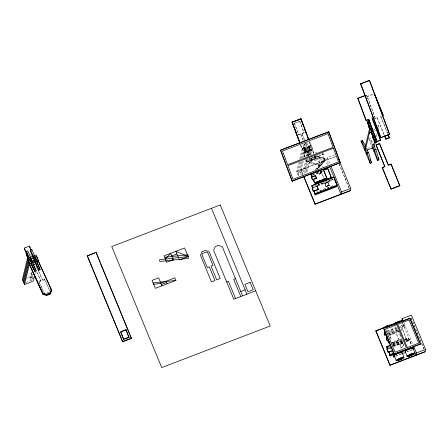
<?xml version="1.0" encoding="UTF-8"?>
<svg xmlns="http://www.w3.org/2000/svg" width="448" height="448" viewBox="0 0 448 448"><rect width="100%" height="100%" fill="white"/><g stroke="black" fill="none" stroke-linecap="round" stroke-linejoin="round"><path stroke-width="0.34" stroke-dasharray="2.24 1.68" d="M309.249 163.313L315.448 156.8L315.554 155.921L324.979 157.976L324.873 158.855L318.674 165.368L309.249 163.313L309.355 162.434L315.078 156.425M311.226 161.504L311.825 156.671M314.67 157.881L314.838 156.503M319.278 158.021L319.334 157.584M318.674 165.368L318.78 164.489L324.979 157.976M319.67 162.529L320.27 157.696M322.722 154.403L322.773 153.966M323.114 158.911L323.714 154.078M31.405 271.824L29.932 277.917L30.996 280.493L32.469 274.4M31.937 273.112L30.464 279.205L32.211 278.533L31.147 275.957L31.97 272.574M39.474 270.519L38.601 270.855L34.546 264.37L34.698 263.738M32.502 273.857L31.679 277.245L26.684 279.16M34.759 264.925L35.09 263.57M32.211 278.533L33.029 275.145M32.906 279.143L33.561 276.433M35.078 273.661L35.403 272.306M310.43 157.942L307.003 172.105L298.25 175.459L296.66 171.595L298.945 162.154M299.757 158.782L302.366 147.991L304.774 147.067L305.306 148.355L304.674 150.976L308.61 149.47L309.243 146.843L308.711 145.555L311.119 144.637L312.715 148.495L311.242 154.566M299.802 162.092L297.192 172.883L305.939 169.529L308.549 158.738M300.614 158.721L302.898 149.279L305.525 148.271L306.057 149.559L304.097 157.651M300.658 162.03L297.718 174.171L306.471 170.817L309.406 158.676M301.476 158.659L303.43 150.567L306.057 149.559M304.959 157.041L303.593 153.378L305.782 152.538L304.248 148.422L304.405 147.773L302.221 148.607L300.782 144.749M304.774 147.067L304.142 149.688L307.143 156.436M298.25 175.459L301.678 161.297M302.495 157.92L303.962 151.855L302.366 147.991M302.428 161.084L299.813 171.875L300.345 173.163L303.285 161.022M303.24 157.713L305.525 148.271M303.055 174.989L301.006 169.691L335.395 156.503M305.782 152.538L305.939 151.889L304.405 147.773M306.37 150.931L305.738 153.552L309.674 152.046L310.307 149.419L309.775 148.131L309.142 150.758L305.206 152.264L305.838 149.643L306.37 150.931L303.962 151.855M308.711 145.555L308.078 148.182L310.8 154.347M313.706 153.686L312.346 150.024L310.156 150.864L308.622 146.742L308.778 146.093L310.968 145.253L309.529 141.394M305.922 159.74L303.313 170.531L303.845 171.819L306.785 159.684M306.74 156.369L309.025 146.927L311.651 145.925L309.366 155.366M307.597 156.307L309.557 148.215L309.025 146.927M307.003 172.105L305.407 168.241L307.692 158.799M308.51 155.422L311.119 144.637M310.156 150.864L310.313 150.209L308.778 146.093M310.386 154.627L312.183 147.207L309.557 148.215M324.061 179.306L321.048 172.01L321.199 171.377L312.626 174.664M334.701 154.773L327.354 157.59L326.822 159.79L328.922 164.881M384.048 134.792L377.087 117.432L374.461 118.44M368.418 138.174L372.467 144.665L371.963 146.759L368.922 139.401M373.436 145.583L374.091 142.873M375.732 136.102L376.55 132.72M378.022 126.627L378.347 125.278L376.6 125.944M387.806 134.081L380.587 116.088L387.884 133.767M376.359 136.976L377.003 134.333M378.118 129.713L378.879 126.566L378.347 125.278M392.554 342.798L398.944 340.346L395.937 333.049L396.088 332.422L389.351 335.003M388.438 333.81L398.11 330.103L388.388 334.023M398.944 340.346L399.101 339.718L396.088 332.422M404.975 339.22L406.252 338.733L402.578 329.504L400.663 330.238M401.01 328.81L404.186 327.589L403.833 326.732L404.365 324.526L399.286 326.474M399.706 344.596L402.791 343.314L404.006 346.427L400.943 347.598L399.706 344.596L402.791 343.314M404.186 327.589L404.718 325.388L404.365 324.526M400.943 347.598L399.728 344.49M406.252 338.733L402.578 329.504M406.252 341.807L408.162 341.074L408.313 339.282L405.132 340.502M405.888 341.208L409.108 339.976L408.705 338.162L404.841 339.64M408.162 341.074L408.313 339.282M409.108 339.976L405.938 340.995M324.178 167.81L320.701 164.881L317.111 169.299M324.145 161.258L318.668 167.731L324.089 161.274L328.121 164.606M320.354 173.438C318.422 174.854 321.065 171.321 321.692 170.873M316.719 172.603L319.2 174.698L320.975 172.474M319.81 173.975L320.516 173.04M327.046 165.183L327.51 165.323M315.207 169.753L324.912 158.956L325.64 159.566L317.548 169.03M324.912 158.956L315.392 169.926M316.803 169.294L325.64 159.566M320.701 172.766L322.056 171.181M317.397 168.599L320.701 164.881M322.017 170.778L319.491 173.662M321.373 171.948L322.09 171.097M321.821 171.741L320.443 173.393M321.087 172.648L321.793 171.825M320.774 172.962L319.2 174.698M303.246 140.487L300.832 134.019L298.654 134.747L294.375 123.262L299.835 121.279L304.114 132.765L301.935 133.487L304.343 139.955M294.375 123.262L299.835 121.279M366.856 96.494L373.727 93.862M366.778 96.813L373.654 94.175M298.654 134.747L300.832 134.019M301.935 133.487L304.114 132.765M373.923 117.533L374.976 117.13L366.531 95.01L374.976 117.13M374.388 118.754L377.009 117.746M380.509 116.407L381.562 116.004M304.248 148.422L302.058 149.262L300.378 144.743M308.622 146.742L310.811 145.908L309.131 141.389M310.307 149.419L312.715 148.495M305.939 151.889L303.75 152.729L305.362 157.046M310.313 150.209L312.502 149.369L314.11 153.692M377.714 127.008L378.879 126.566M373.503 129.987L375.256 129.315M374.618 131.051L376.37 130.379M34.546 264.37L35.862 263.866M308.554 159.314L309.87 158.81M311.181 158.312L312.491 157.808M305.866 159.482L306.779 161.924L310.71 160.53L309.747 157.942M311.086 158.06L311.808 159.998L315.952 158.631L315.034 156.162M306.779 161.924L315.952 158.631M300.955 169.898L335.955 156.481M296.66 171.595L305.407 168.241M372.467 144.665L373.783 144.161L369.729 137.67L373.022 145.645M27.401 277.396L31.147 275.957M372.316 145.292L373.626 144.788M367.651 148.417L372.646 146.496M25.872 282.458L32.743 279.821M316.848 172.626L318.763 171.892M312.329 174.546L321.899 170.878M312.738 175.196L321.048 172.01M40.942 280.633L41.009 281.271L39.038 282.027L38.976 281.389L40.942 280.633L36.966 271.953M44.66 279.21L44.727 279.849L42.756 280.599L42.694 279.966L44.66 279.21L49.991 290.836M314.513 185.993L332.97 178.914M316.898 185.382L332.982 179.217M317.492 185.349L323.926 182.879M327.785 181.401L332.931 179.424M317.828 185.461L324.19 183.019M328.009 181.558L333.099 179.603L333.273 180.034L328.821 181.742M318.002 185.892L324.369 183.45M46.922 292.925L49.258 292.029M315.986 192.198L334.645 185.041M319.794 190.926L333.306 185.746M387.218 331.1L396.743 327.449M387.57 331.962L397.734 328.065M398.367 327.824L404.718 325.388M387.957 332.819L397.482 329.168M400.658 327.947L403.833 326.732M388.31 333.676L398.468 329.778M388.545 334.886L400.03 330.484M389.133 334.852L398.703 331.184M401.251 330.204L402.528 329.717M388.903 335.748L395.937 333.049M390.522 343.006L399.101 339.718M392.157 342.826L401.828 339.119M392.75 342.793L401.778 339.332M392.263 343.902L401.834 340.234M405.026 339.013L406.302 338.52M391.574 344.355L401.783 340.441M392.616 344.327L404.197 339.886M393.187 344.394L404.124 340.206M404.768 339.954L408.626 338.475L411.202 344.725M393.137 344.607L402.786 340.906M405.356 339.92L408.576 338.688M393.042 345.139L402.59 341.477M388.13 347.519L390.04 346.791M393.221 345.57L402.763 341.908M405.311 340.934L408.492 339.713M393.075 345.929L402.724 342.233M393.025 346.142L403.318 342.194M393.988 346.013L402.892 342.597M406.078 341.376L407.988 340.648M393.529 346.69L403.071 343.028M400.971 347.497L404.029 346.321M390.874 353.237L392.801 352.498M395.438 356.3L401.789 353.864M406.868 351.915L412.586 349.726M311.808 159.998L311.298 158.088M315.448 156.8L324.873 158.855M309.355 162.434L318.78 164.489M318.718 165.474L319.934 166.527M309.49 154.851L306.768 148.686L305.396 143.629M308.459 155.932L305.452 149.184L304.08 144.133M44.727 279.849L49.778 290.858M38.427 270.665L42.694 279.966M37.072 268.201L42.756 280.599M36.742 271.97L41.009 281.271M38.976 281.389L44.307 293.014M39.318 282.638L44.089 293.042M377.087 117.432L384.384 135.111M411.158 317.946L424.015 349.11M411.107 318.158L423.965 349.317M339.158 163.901L349.132 188.065M339.108 164.108L349.082 188.278M404.074 323.081L413 344.702M402.758 323.378L411.678 344.999M402.612 323.243L403.586 325.606M408.705 338.162L411.55 345.061M327.354 157.59L329.974 163.946M398.11 330.103L401.033 337.187M398.322 330.96L401.509 338.688M402.763 343.42L404.006 346.427M394.884 326.648L395.858 329.011M391.675 327.438L392.65 329.795A4.256 0.795 -22.4 0 1 388.556 332.444M321.199 171.377L323.96 178.069M301.006 169.691L302.842 174.143M309.434 141.669L310.89 145.583L308.7 146.418L310.234 150.534L312.424 149.699L313.846 153.513M314.793 156.055L315.739 158.603L306.992 161.958L306.04 159.41M314.619 156.128L315.526 158.57M299.628 121.246L303.906 132.737M306.796 142.514L311.31 154.622M302.148 133.521L304.556 139.983M305.76 143.214L310.094 154.857M305.547 143.186L309.994 155.126M304.45 143.718L308.784 155.355M300.625 133.991L303.033 140.459M304.237 143.69L308.812 155.977M309.775 158.558L310.498 160.502M302.859 144.026L307.367 156.128M294.588 123.29L298.866 134.775M306.281 159.516L307.199 161.986M300.681 145.023L302.142 148.938L304.326 148.098L305.861 152.214L303.671 153.054L305.094 156.867M30.626 253.971L31.298 255.937M306.533 142.492L308.078 148.182L304.142 149.688L302.77 144.637M38.511 270.004L38.601 270.855M316.165 156.027A3.31 1.159 7.1 0 1 318.83 158.105A3.31 1.159 7.1 0 1 313.141 157.416M316.198 155.697A4.256 1.495 7.1 0 1 319.626 158.374A4.256 1.495 7.1 0 1 312.312 157.483M322.392 153.334A3.31 1.159 7.1 0 1 319.374 154.722M323.226 153.266A4.256 1.495 7.1 0 1 319.34 155.053M315.269 153.054A4.256 1.495 7.1 0 1 317.509 152.023M314.451 156.425A3.31 1.159 7.1 0 1 319.122 157.601A3.31 1.159 7.1 0 1 316.445 158.833A3.31 1.159 7.1 0 1 312.71 157.226M321.843 153.468A3.31 1.159 7.1 0 1 322.426 154.818A3.31 1.159 7.1 0 1 319.318 155.159M399.952 326.362A4.256 0.795 -22.4 0 1 403.654 325.685A4.256 0.795 -22.4 0 1 400.523 327.83M397.555 328.877A4.256 0.795 -22.4 0 1 397.102 327.706M387.016 331.436A4.256 0.795 -22.4 0 1 392.65 329.795M411.734 349.658A4.256 0.795 -22.4 0 1 406.946 351.63M401.47 353.416A4.256 0.795 -22.4 0 1 395.231 355.986M390.298 336.638L391.311 339.422L390.298 336.638M312.351 162.702A4.256 1.495 7.1 0 0 319.486 162.893A4.256 1.495 7.1 0 0 314.502 160.446A4.256 1.495 7.1 0 0 312.351 162.702M315.795 159.085A4.256 1.495 7.1 0 0 322.93 159.275A4.256 1.495 7.1 0 0 317.946 156.828A4.256 1.495 7.1 0 0 315.795 159.085"/><path stroke-width="0.67" d="M26.544 251.322L29.198 257.762L30.514 257.258L27.854 250.818L26.544 251.322L26.303 252.319L28.918 258.026M38.024 261.481L38.354 260.126L36.226 254.974L27.474 258.328L22.4 279.311L24.528 284.463L33.275 281.109L34.748 275.016M22.932 280.599L28.006 259.616L36.758 256.262M33.062 256.57L34.451 255.752L31.791 249.312L30.481 249.816L30.24 250.807L32.855 256.514M23.464 281.887L28.538 260.904L30.29 260.232M31.55 250.303L31.791 249.312M23.996 283.175L29.07 262.192L37.822 258.838M24.528 284.463L29.602 263.48L27.474 258.328M31.226 263.553L34.871 271.499L36.182 270.995L32.637 262.41L31.248 263.228L35.336 261.666M32.564 262.724L32.637 262.41M34.681 258.289L35.006 256.934L36.07 259.51M35.19 261.722L36.579 260.898L40.118 269.489L38.808 269.987L34.882 261.43M36.501 261.218L36.579 260.898M87.242 255.937L96.068 252.269L131.426 338.442L122.679 341.796L87.242 255.937L94.741 253.064M96.068 252.269L99.988 262.265M122.679 341.796L87.321 255.623M128.968 337.394L125.989 329.672L120.736 331.688L123.715 339.405L128.968 337.394L125.989 329.672M311.478 177.106L312.486 179.889L316.478 178.17L315.414 175.594L311.478 177.106L312.486 179.889M314.698 192.69L315.179 194.191L337.053 185.802L337.182 185.276L333.816 177.122L311.942 185.506L312.346 187.32L311.864 185.825M312.099 187.656L312.43 186.295M312.228 187.998L313.37 191.425L318.181 189.577L318.282 189.157L317.044 186.155L312.228 187.998L313.37 191.425M312.278 188.087L312.497 187.18M316.422 178.382L315.414 175.594M323.484 169.708L326.889 178.287L314.642 182.986L313.365 179.558M323.226 170.178L327.695 168.465L331.363 177.688L316.053 183.562L315.745 182.493M315.151 193.614L315.112 194.953L336.112 186.906L336.442 185.539M317.044 186.155L318.181 189.577M315.179 194.191L314.244 191.089M315.112 194.953L315.442 193.592M338.374 158.519L350.711 188.406L350.129 190.82L315.129 204.243L303.632 176.047M324.212 178.674L324.061 179.306L314.871 182.829M327.695 168.465L331.363 177.688M324.839 183.45L327.902 182.274L324.839 183.45L326.054 186.558L329.146 185.282L326.054 186.558M333.687 177.643L333.816 177.122M330.764 165.855L341.527 191.929L340.995 194.135L329.442 166.152M364.526 149.615L369.6 128.632L371.347 127.96L371.879 129.248L371.118 132.395M365.053 150.898L370.132 129.92L369.6 128.632M372.176 129.461L368.866 121.582M366.649 154.762L367.158 152.667L368.469 152.163L371.504 162.848L370.194 163.352L360.982 141.025L362.292 140.526L365.977 146.423M368.469 152.163L368.318 152.79L366.458 148.282M371.09 130.575L372.91 135.453L372.462 137.306L375.306 142.968L376.617 142.464L374.142 135.279L372.831 135.783M374.03 135.755L374.22 134.954L369.034 121.027L368.614 120.966L367.298 121.47L369.578 129.483M375.99 128.464L376.6 125.944M376.522 129.752L376.981 127.865M373.962 146.882L375.245 141.602M375.721 139.619L376.04 138.298M377.479 132.35L377.961 130.368M374.086 151.911L374.595 149.811L375.906 149.313L378.941 159.992L377.63 160.496L372.226 147.403M376.062 144.9L384.843 166.684L382.217 167.686L391.076 189.151L399.829 185.797L391.048 164.018L388.422 165.026L379.562 143.562L376.062 144.9L384.843 166.684M383.214 115.086L383.135 115.399L374.354 93.621L383.214 115.086L382.161 115.489M375.906 149.313L375.754 149.94L373.895 145.432M379.562 143.562L376.572 144.995M388.142 134.4L389.368 137.872L385.868 139.21L384.642 135.738M382.217 167.686L384.922 166.365M399.829 185.797L391.048 164.018M391.076 189.151L382.295 167.373M401.705 320.835L402.237 318.629L411.426 315.106L425.6 349.451L425.018 351.865L390.018 365.282L375.844 330.943L384.322 327.499M383.639 328.233L394.195 354.306L420.521 343.924L409.886 318.17L383.639 328.233L394.195 354.306M384.496 335.138L385.034 332.937L384.675 332.074L384.143 334.281L384.496 335.138L386.406 334.41M387.486 337.714L386.31 338.358L387.374 340.934L388.248 340.598L389.525 344.025L387.934 340.161M386.747 336.571L386.898 335.944M387.374 340.934L386.361 338.145M390.69 345.066L386.826 346.55L387.285 348.152M386.988 348.701L387.318 347.334M393.07 350.622L388.254 352.464L387.016 349.462L387.117 349.042L391.927 347.194M387.162 349.126L387.386 348.219M388.254 352.464L387.117 349.042M389.586 353.73L390.068 355.23L393.926 353.752M390.04 354.659L389.995 355.998L393.814 354.53M390.068 355.23L389.133 352.128M389.995 355.998L390.326 354.631M390.018 365.282L375.894 330.73M393.534 357.034L394.066 354.827L393.714 353.97L393.182 356.171L393.534 357.034L394.806 356.546M420.442 344.238L409.886 318.17M413.218 349.485L413.756 347.278L413.398 346.422M413.79 346.612L416.41 352.974L415.878 355.174L413.258 348.818M31.758 269.578L42.84 294.241L46.53 295.557L50.03 294.218L49.902 292.942L51.458 289.61L38.31 260.932L36.562 261.604M50.03 294.218L51.587 290.886L51.458 289.61M323.96 169.422L323.254 170.358L323.798 169.82M323.551 169.87L324.419 168.857M324.145 169.142L324.946 168.218M325.265 168.123L322.644 171.074M325.237 168.207L323.887 169.775M323.12 169.859L323.434 169.518M360.545 83.787L369.594 80.427L389.67 134.327L380.834 137.715L360.545 83.787L369.594 80.427M299.897 143.455L291.967 122.164L301.14 118.866L308.812 139.462M291.967 122.164L301.14 118.866M380.576 140.224L372.137 118.104L380.576 140.224L377.076 141.568L368.85 119.476L366.01 120.456L357.784 98.364L365.282 95.486M357.784 98.364L365.495 95.519M28.532 258.054L24.203 248.119L29.45 246.103L31.158 249.827M280.465 150.203L328.798 131.779L340.318 162.702L292.197 181.154L280.465 150.203L328.798 131.779M366.01 120.456L368.85 119.476M372.35 118.138L373.397 117.734M368.822 120.994L367.511 121.498L370.306 129.013M369.975 128.66L367.298 121.47L369.034 121.027M29.658 259.364L34.905 257.354M35.538 258.222L37.29 257.55M370.132 129.92L371.879 129.248M31.886 261.492L35.969 259.93L34.642 256.71M369.37 133.067L373.453 131.499M376.37 130.379L378.118 129.713M29.602 263.48L38.354 260.126M40.505 266.224L51.526 290.248L49.963 293.58L46.463 294.918L42.773 293.602L29.624 264.925L29.562 264.292L31.31 263.62L31.377 264.258M372.91 135.453L374.22 134.954M380.621 137.687L389.67 134.327M368.637 119.448L376.863 141.54L380.363 140.196M385.946 138.897L389.446 137.553M366.929 150.181L373.178 147.784M321.933 169.557L310.968 173.762L312.301 176.982M291.984 181.126L339.455 162.921M324.453 169.898L327.006 168.918M312.911 176.747L315.364 175.806M312.536 179.682L316.478 178.17M314.692 182.778L326.939 178.08M316.103 183.35L331.414 177.481M312.508 185.578L333.738 177.436M313.471 191.005L318.282 189.157M29.562 264.292L42.711 292.964L46.402 294.286L49.902 292.942M388.87 165.138L390.97 164.332M315.308 193.665L337.182 185.276M171.685 255.926L176.932 253.91M341.527 191.929L350.711 188.406M315.179 204.03L350.179 190.613M391.154 188.838L399.902 185.483M160.849 283.231L174.849 277.866L175.913 280.442L155.35 288.327L152.057 280.342L158.614 277.827L161.913 285.807M161.381 284.519L166.634 282.509M226.71 282.01L228.463 281.344L235.547 298.514M235.463 278.656L233.71 279.328L240.8 296.498M125.91 329.986L120.663 332.002L123.715 339.405M240.778 291.536L245.151 289.856M123.794 339.091L129.046 337.081M122.752 341.482L131.505 338.122M255.674 290.797L233.8 299.186L213.601 250.247L215.163 246.663L218.663 245.319L222.354 246.893L242.547 295.826M389.502 325.511L395.987 323.025M399.874 321.535L401.817 320.79M375.844 330.943L383.622 327.958M390.102 325.472L394.638 323.736M385.482 327.813L389.967 326.094M391.888 325.354L409.814 318.483M387.425 340.721L388.55 340.29M390.611 345.386L386.753 346.864L387.794 349.39M387.016 349.462L387.89 349.126L386.826 346.55M390.141 348.264L391.826 347.614M388.36 352.044L392.571 350.431M390.197 354.704L394.055 353.226M393.977 353.539L390.118 355.018L388.819 351.87M394.268 353.987L420.521 343.924M394.066 354.827L413.756 347.278M401.789 353.864L405.602 352.402M416.41 352.974L425.6 349.451M390.068 365.075L425.068 351.652M175.913 280.442L153.121 282.918L153.294 284.295L160.569 283.5L160.395 282.128M340.318 162.702L328.586 131.746M360.982 141.025L365.03 147.515M40.376 265.933L38.31 260.932M50.719 288.988L51.587 290.886M34.793 257.874L35.353 259.095M36.478 261.542L40.118 269.489M30.083 247.985L29.45 246.103M33.202 257.762L34.322 260.21M34.586 261.447L35.431 263.284M35.991 264.505L37.111 266.946M30.576 258.77L31.416 260.602M32.816 263.659L36.182 270.995M24.203 248.119L28.75 258.037M30.929 263.57L33.734 269.679M28.224 258.322L26.012 253.512L27.81 258.759M388.069 134.714L389.368 137.872M384.569 136.058L385.868 139.21M379.747 144.508L388.343 165.34M374.293 136.399L376.684 142.19L375.374 142.694L370.854 131.751M367.298 121.47L370.345 128.85M368.816 126.812L369.83 129.265M377.933 157.539L378.941 159.992M372.848 146.58L374.444 150.444M362.292 140.526L363.306 142.979M370.238 159.779L371.504 162.848M364.879 148.142L367.007 153.294M402.237 318.629L403.29 321.171M334.527 179.34L337.103 185.59L315.23 193.978L313.93 190.831M405.25 351.764L407.198 356.485M402.035 352.548L403.984 357.274M323.17 169.271L326.889 178.287M327.902 182.274L329.118 185.382M388.506 340.827L389.508 343.263M387.184 338.022L385.857 334.802L387.134 338.229M394.313 355.953L396.262 360.679M315.521 182.274L316.053 183.562M311.858 175.532L312.362 176.747M313.617 179.788L314.619 182.218M310.918 173.97L312.25 177.19M313.046 179.122L314.642 182.986M311.942 185.506L313.006 188.082M303.845 176.893L315.129 204.243M211.49 208.292L246.926 294.151M166.102 281.221L167.16 283.797M100.52 263.558L129.562 333.922M130.094 335.21L131.426 338.442M30.481 249.816L33.141 256.25M35.263 261.402L38.808 269.987M33.326 257.214L34.658 260.434M30.968 258.86L32.032 261.436M29.758 258.944L30.822 261.52M31.326 262.914L34.871 271.499M29.921 260.008L30.453 261.296M369.382 80.399L389.458 134.299M360.752 83.815L380.834 137.715M367.724 121.531L370.378 128.671M371.241 131.51L375.306 142.968L371.162 131.835M357.997 98.392L366.223 120.484M308.706 139.709L300.927 118.838L292.18 122.192L299.953 143.063M300.72 118.81L301.918 122.035M302.641 123.973L303.363 125.905M304.321 128.486L306.006 133M307.446 136.875L308.168 138.807M292.393 122.22L300.059 142.817M280.678 150.231L292.197 181.154M374.595 149.811L377.63 160.496M367.158 152.667L370.194 163.352M172.642 258.255L172.878 260.086M46.402 294.286L46.53 295.557M42.711 292.964L42.84 294.241M394.71 323.758A3.31 0.616 -22.4 0 1 394.862 323.529M395.209 323.232A3.31 0.616 -22.4 0 1 395.735 322.896M396.396 322.538A3.31 0.616 -22.4 0 1 397.152 322.179M397.953 321.849A3.31 0.616 -22.4 0 1 400.064 321.233M393.91 324.285A4.256 0.795 -22.4 0 1 397.488 321.843A4.256 0.795 -22.4 0 1 401.71 321.076M383.925 327.723A3.31 0.616 -22.4 0 1 384.798 327.09M386.215 326.374A3.31 0.616 -22.4 0 1 387.8 325.763M389.127 325.427A3.31 0.616 -22.4 0 1 389.838 325.455M383.314 328.558A4.256 0.795 -22.4 0 1 386.551 326.038A4.256 0.795 -22.4 0 1 390.583 325.567M405.586 351.837A4.256 0.795 -22.4 0 1 408.822 349.317A4.256 0.795 -22.4 0 1 412.854 348.846M394.649 356.031A4.256 0.795 -22.4 0 1 397.376 353.73A4.256 0.795 -22.4 0 1 402.114 352.744M413.946 353.175A3.31 0.616 -22.4 0 1 411.107 354.928A3.31 0.616 -22.4 0 1 407.882 355.678M402.954 357.218A3.31 0.616 -22.4 0 1 400.954 358.775A3.31 0.616 -22.4 0 1 397.208 359.929M202.037 251.698L200.474 255.276L211.462 281.893L214.962 280.554L209.294 266.812L207.323 267.568L202.009 254.694L202.748 253.411L206.248 252.073L207.693 252.51L213.013 265.39L211.042 266.146L216.709 279.882L220.209 278.538L209.227 251.922L205.537 250.354L202.037 251.698M170.621 253.35L165.368 259.045L165.138 257.214L187.93 254.733L188.395 258.401L159.818 261.503L159.589 259.672L188.16 256.564L184.621 247.979L164.058 255.864L166.718 262.304L173.275 259.79L170.621 253.35M327.981 133.605L282.481 151.054L287.582 164.746L333.082 147.302L327.981 133.605M333.413 148.187L287.913 165.631L293.014 179.329L338.514 161.879L333.413 148.187M220.237 204.938L111.742 246.546L161.706 367.601L270.2 325.998L220.237 204.938M188.16 256.564L179.413 259.924L175.868 251.334L188.16 256.564M250.158 282.346L244.91 284.357L247.962 291.76L253.215 289.75L250.158 282.346M396.861 324.654L385.482 329.017L395.052 352.201L406.426 347.838L396.861 324.654M409.108 319.956L397.734 324.318L407.299 347.502L418.673 343.14L409.108 319.956M409.377 356.003A3.31 0.616 -22.4 0 0 414.126 353.606A3.31 0.616 -22.4 0 0 409.685 354.732A3.31 0.616 -22.4 0 0 409.377 356.003M408.895 356.356A4.256 0.795 -22.4 0 0 414.999 353.27A4.256 0.795 -22.4 0 0 409.293 354.715A4.256 0.795 -22.4 0 0 408.895 356.356M398.44 360.198A3.31 0.616 -22.4 0 0 403.189 357.801A3.31 0.616 -22.4 0 0 398.748 358.926A3.31 0.616 -22.4 0 0 398.44 360.198M397.958 360.545A4.256 0.795 -22.4 0 0 404.062 357.465A4.256 0.795 -22.4 0 0 398.35 358.91A4.256 0.795 -22.4 0 0 397.958 360.545"/></g></svg>
